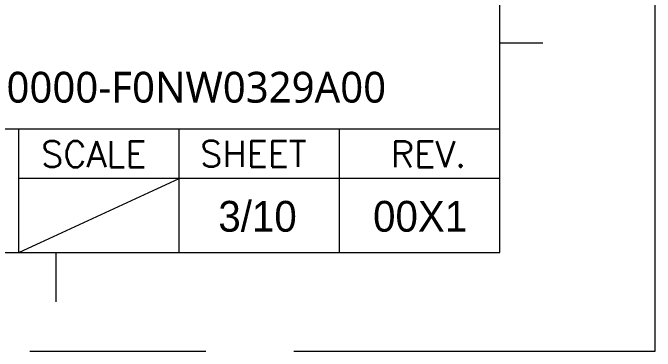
# Model space of a CAD drawing. Extents: x 3712 to 3815, y -392 to -307.
# Drawn here: x 3786.93 to 3797.87, y -391.75 to -385.98 of the extents above; entities that cross this region are included whole.
import ezdxf

# ---------------------------------------------------------------- set-up
doc = ezdxf.new("R2010")
doc.units = 0
doc.linetypes.add('PHANTOM', pattern=[29.5, 9.5, -1.5, 3, -1.5, 3, -1.5, 9.5])
doc.layers.get('0').update_dxf_attribs({"lineweight": 9})
doc.layers.add('0PAPERF', color=2, linetype='PHANTOM', lineweight=9, plot=False)
doc.styles.add('SIMPLEX', font='simplex.shx')
doc.styles.get("Standard").update_dxf_attribs({"font": 'PMingLiU.ttf'})

msp = doc.modelspace()

# ---------------------------------------------------------------- linework, layer by layer
for p, q in [((3795.223, -390.07), (3795.223, -333.979)), ((3795.223, -386.498), (3795.958, -386.498)), ((3795.223, -387.969), (3781.988, -387.969)), ((3787.03, -390.07), (3787.03, -387.969)), ((3789.761, -390.07), (3789.761, -387.969)), ((3792.492, -390.07), (3792.492, -387.969)), ((3795.223, -388.809), (3787.03, -388.809)), ((3787.03, -390.07), (3789.761, -388.809)), ((3714.133, -390.07), (3795.223, -390.07)), ((3787.66, -390.07), (3787.66, -390.91))]:
    msp.add_line(p, q)
at = {"layer": '0PAPERF'}
for p, q in [((3797.871, -391.75), (3797.871, -330.826)), ((3711.716, -391.75), (3797.871, -391.75))]:
    msp.add_line(p, q, dxfattribs=at)

# ---------------------------------------------------------------- texts
at = {"style": 'SIMPLEX'}
for s, p in [('SCALE ', (3787.407, -388.614)), ('SHEET', (3790.116, -388.607)), ('REV.', (3793.367, -388.614))]:
    msp.add_text(s, height=0.4412, dxfattribs=at).set_placement(p)
at = {"color": 0, "char_height": 0.5248, "width": 25.26133, "attachment_point": 5}
for s, insert in [('{\\fMicrosoft JhengHei|b0|i0|c136|p18;\\C256;A12-0000-F0NW0329A00}', (3789.333, -387.256)), ('{\\fPMingLiU|b0|i0|c136|p18;3/10}', (3791.096, -389.456)), ('{\\fPMingLiU|b0|i0|c136|p18;00X1}', (3793.866, -389.456))]:
    msp.add_mtext(s, dxfattribs=dict(at, insert=insert))

doc.saveas('drawing.dxf')
